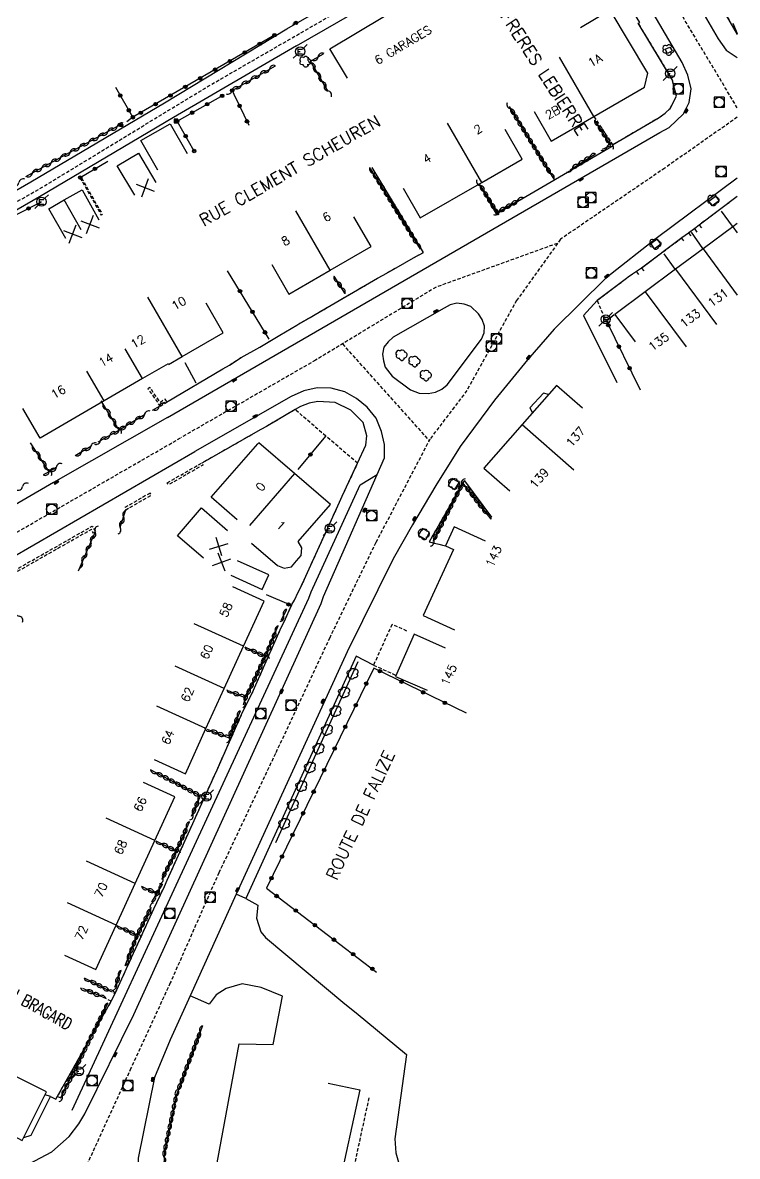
# Model space of a CAD drawing. Header units: millimetres. Extents: x 266017 to 267000, y 124000 to 124918.
# Drawn here: x 266896 to 267000, y 124542.3 to 124707.4 of the extents above; entities that cross this region are included whole.
import ezdxf
from ezdxf.enums import TextEntityAlignment as Align

# ---------------------------------------------------------------- set-up
doc = ezdxf.new("R2010")
doc.units = ezdxf.units.MM
doc.linetypes.add('DASHED', pattern=[0.75, 0.5, -0.25])
doc.layers.get('0').update_dxf_attribs({"linetype": 'CONTINUOUS'})
for name, color, linetype in [('W0001', 6, 'DASHED'), ('W0008', 7, 'CONTINUOUS'), ('W0100', 7, 'CONTINUOUS'), ('W0112', 1, 'DASHED'), ('W0300', 7, 'CONTINUOUS'), ('W0302', 3, 'CONTINUOUS'), ('W0310', 3, 'CONTINUOUS'), ('W0322', 7, 'CONTINUOUS'), ('W0330', 7, 'CONTINUOUS'), ('W0400', 7, 'CONTINUOUS'), ('W0420', 7, 'CONTINUOUS'), ('W0471', 7, 'CONTINUOUS'), ('W0984', 7, 'CONTINUOUS'), ('W0989', 7, 'CONTINUOUS'), ('W0991', 7, 'CONTINUOUS'), ('W1102', 7, 'CONTINUOUS')]:
    doc.layers.add(name, color=color, linetype=linetype)
doc.styles.get("Standard").update_dxf_attribs({"font": 'romans.shx', "width": 0.85})

# ---------------------------------------------------------------- blocks, each defined once
blk = doc.blocks.new('T420')
for p, q in [((0.75, 0.75), (-0.75, 0.75)), ((-0.75, 0.75), (-0.75, -0.75)), ((0.75, 0.75), (0.75, -0.75)), ((0.75, -0.75), (-0.75, -0.75))]:
    blk.add_line(p, q)
blk.add_ellipse((0, 0), major_axis=(-0.53, 0.53), ratio=1, start_param=3.926991, end_param=10.210176)
blk = doc.blocks.new('T300')
for p, q in [((-0.8, 0.51), (-0.86, 0.34)), ((-0.86, 0.34), (-0.86, 0.17)), ((-0.86, 0.17), (-0.74, 0.06)), ((-0.69, 0.63), (-0.8, 0.51)), ((-0.8, -0.06), (-0.74, 0.06)), ((-0.74, 0.06), (-0.69, 0.11)), ((-0.57, 0.69), (-0.69, 0.63)), ((-0.46, 0.69), (-0.57, 0.69)), ((-0.29, 0.63), (-0.46, 0.69)), ((-0.29, 0.63), (-0.17, 0.74)), ((-0.23, 0.57), (-0.29, 0.63)), ((-0.17, 0.74), (-0.06, 0.8)), ((-0.06, 0.8), (0.06, 0.8)), ((0.06, 0.8), (0.23, 0.74)), ((0.23, 0.74), (0.34, 0.63)), ((0.34, 0.63), (0.4, 0.51)), ((0.46, 0.46), (0.34, 0.46)), ((0.4, 0.51), (0.4, 0.46)), ((0.57, 0.4), (0.46, 0.46)), ((0.57, 0.4), (0.69, 0.29)), ((0.69, 0.29), (0.74, 0.17)), ((0.74, 0.06), (0.69, -0.17)), ((0.74, 0.17), (0.74, 0.06)), ((-0.8, -0.17), (-0.8, -0.06)), ((-0.8, -0.23), (-0.8, -0.17)), ((-0.74, -0.34), (-0.8, -0.23)), ((-0.69, -0.4), (-0.74, -0.34)), ((-0.51, -0.46), (-0.69, -0.4)), ((-0.4, -0.46), (-0.51, -0.46)), ((-0.4, -0.46), (-0.34, -0.46)), ((-0.34, -0.46), (-0.34, -0.4)), ((-0.34, -0.51), (-0.34, -0.46)), ((-0.29, -0.63), (-0.34, -0.51)), ((-0.17, -0.74), (-0.29, -0.63)), ((-0.06, -0.8), (-0.17, -0.74)), ((0.06, -0.8), (-0.06, -0.8)), ((0.17, -0.74), (0.06, -0.8)), ((0.23, -0.69), (0.17, -0.74)), ((0.29, -0.46), (0.23, -0.46)), ((0.29, -0.63), (0.23, -0.69)), ((0.46, -0.4), (0.29, -0.46)), ((0.34, -0.51), (0.29, -0.63)), ((0.34, -0.51), (0.34, -0.46)), ((0.57, -0.34), (0.46, -0.4)), ((0.63, -0.29), (0.57, -0.34)), ((0.69, -0.17), (0.63, -0.29))]:
    blk.add_line(p, q)
blk = doc.blocks.new('T400')
for p, q in [((-0.15, 0.3), (0.15, 0.3)), ((-0.15, -0.25), (-0.15, 0.3)), ((-0.15, 0.15), (0.15, 0.15)), ((-0.15, 0), (0.15, 0)), ((0.15, 0.3), (0.15, -0.25)), ((-0.15, -0.15), (0.15, -0.15)), ((-0.15, -0.25), (-0.15, -0.3)), ((-0.15, -0.3), (0.15, -0.3)), ((0.15, -0.3), (0.15, -0.25))]:
    blk.add_line(p, q)
blk = doc.blocks.new('T471')
for p, q in [((-0.333334, 0.333334), (-0.333334, -0.333334)), ((-0.333334, 0.333334), (0.333334, 0.333334)), ((-0.333334, 0), (0, 0)), ((0.500001, 0.500001), (1.000002, 1.000002)), ((-0.500001, -0.500001), (-1.000002, -1.000002)), ((-0.333334, -0.333334), (0.333334, -0.333334))]:
    blk.add_line(p, q)
blk.add_ellipse((0, 0), major_axis=(0.471405, 0.471405), ratio=1, start_param=5.4977871438, end_param=11.780972451)
blk = doc.blocks.new('t322o')
at = {"color": 0, "linetype": 'Continuous'}
for radius in [0.25, 0.15]:
    blk.add_circle((0, 0), radius, dxfattribs=at)
blk = doc.blocks.new('t310o')
at = {"color": 0, "linetype": 'Continuous'}
for centre, start, end in [((-0.5, 0.38), 216.8699, 323.1304), ((0.5, -0.37), 36.8699, 143.1303)]:
    blk.add_arc(centre, 0.625, start, end, dxfattribs=at)
blk = doc.blocks.new('t991o')
at = {"color": 0, "linetype": 'Continuous'}
for p, q in [((-1, 1), (1, -1)), ((-1, -1), (1, 1))]:
    blk.add_line(p, q, dxfattribs=at)
blk = doc.blocks.new('t330o')
at = {"color": 0, "linetype": 'Continuous'}
for p, q in [((0.25, -0.25), (-0.25, 0.25)), ((-0.25, -0.25), (0.25, 0.25)), ((-0.25, 0.25), (-0.25, -0.25)), ((0.25, 0.25), (-0.25, 0.25)), ((0.25, -0.25), (0.25, 0.25)), ((-0.25, -0.25), (0.25, -0.25)), ((-0.25, -0.25), (-0.25, -0.25))]:
    blk.add_line(p, q, dxfattribs=at)

msp = doc.modelspace()

# ---------------------------------------------------------------- linework, layer by layer
at = {"layer": 'W0001', "flags": 128}
for points in [[(266762.19, 124604.33), (266772.2, 124609.95), (266798.98, 124625.8), (266819.72, 124637.83), (266843.33, 124651.62), (266871.73, 124668.04), (266898.44, 124683.2), (266923, 124698.14), (266947.32, 124712.17), (266978.65, 124730.57)], [(266853.6, 124607.75), (266871.82, 124619.75), (266919.04, 124646.98)]]:
    msp.add_lwpolyline(points, dxfattribs=at)
at = {"layer": 'W0001'}
for points in [[(267000, 124694.97), (266989.05, 124713.29)], [(267000, 124693.63), (266989.45, 124686.22), (266974.24, 124675.85), (266967.87, 124666.95), (266960.63, 124653.82), (266955.26, 124646.76), (266947.38, 124631.69), (266940.67, 124617.84), (266932.77, 124600.96), (266924.54, 124583.62), (266917.46, 124567.57), (266911.74, 124555.15), (266905.2, 124540.8), (266899.47, 124529.9), (266908.88, 124520.48), (266916.03, 124510.65), (266924.81, 124499.25), (266934.82, 124488.08), (266943.79, 124478.03), (266950.77, 124470.17), (266952.82, 124466.33), (266954.7, 124461.41), (266956.77, 124454.93)], [(266973.81, 124675.25), (266956.15, 124668.88), (266938.6, 124658.24), (266919.04, 124646.98)], [(266942.52, 124660.61), (266955.14, 124646.54)]]:
    msp.add_lwpolyline(points, dxfattribs=at)
at = {"layer": 'W0008'}
for p, q in [((266903.19, 124549.06), (266937.65, 124623.62)), ((266928.46, 124579.86), (266927.04, 124580.48))]:
    msp.add_line(p, q, dxfattribs=at)
at = {"layer": 'W0008', "flags": 128}
for points in [[(266766.86, 124608.26), (266778.57, 124615.18), (266790.45, 124621.99), (266797.96, 124626.67), (266828.8, 124644.73), (266857.1, 124660.95), (266866.12, 124666.26), (266880.01, 124674.31), (266897.15, 124684.2), (266916.65, 124695.74), (266934.45, 124706.47), (266955.19, 124718.43), (266975.41, 124730.21)], [(266935.86, 124704.03), (266956.61, 124716), (266976.82, 124727.77)], [(266935.84, 124704.01), (266917.93, 124693.58), (266898.42, 124682.03), (266881.27, 124672.14), (266867.39, 124664.09), (266858.36, 124658.78), (266830.05, 124642.56), (266799.16, 124624.74), (266791.61, 124620.05), (266779.71, 124613.23), (266769.2, 124607.01)]]:
    msp.add_lwpolyline(points, dxfattribs=at)
at = {"layer": 'W0008'}
for points in [[(266993.57, 124716.83), (266993.66, 124716.7), (266994.08, 124715.97), (266996.23, 124712.15), (267000, 124705.69)], [(266991.12, 124715.56), (266997.23, 124705.03), (266998.4, 124703.38), (267000, 124702.34)], [(266962.41, 124683.89), (266964.92, 124679.56), (266981.93, 124689.49), (266981.84, 124689.62), (266988.61, 124693.58), (266989.5, 124694.19), (266990.21, 124694.91), (266991.13, 124696.68), (266990.54, 124699.11), (266985.59, 124707.33), (266985.79, 124707.43), (266982.39, 124713.05)], [(266917.06, 124649.88), (266988.74, 124691.38), (266990.09, 124692.15), (266992.16, 124694.12), (266993.01, 124695.77), (266993.27, 124697.77), (266992.78, 124699.73), (266991.99, 124701.57), (266986.29, 124711.32)], [(266989.52, 124703.51), (266990.16, 124703.84), (266990.53, 124703.27), (266989.83, 124702.91), (266989.52, 124703.51)], [(266916.72, 124652), (266916.93, 124652.13), (266925.14, 124656.97), (266926.08, 124657.52), (266927.77, 124658.64), (266930.5, 124660.15), (266933.42, 124661.9), (266935.89, 124663.37), (266937.82, 124664.48), (266938.55, 124664.89), (266947.65, 124670.2), (266948.43, 124670.64), (266950.33, 124671.71), (266952.87, 124673.17), (266954.31, 124673.93), (266946.84, 124686.29)], [(267000, 124684.74), (266988.37, 124676.09), (266980.86, 124670.18), (266973.36, 124662.77), (266969.48, 124658.3), (266964.68, 124652.44), (266959.68, 124645.7), (266956.11, 124640.01), (266952.72, 124634.27), (266949.93, 124629.3), (266943.19, 124615.8)], [(267000, 124682.08), (266994.45, 124677.92), (266993.82, 124677.4), (266992.91, 124676.76), (266991.93, 124676.04), (266986.05, 124671.63), (266985.31, 124671.18), (266984.32, 124670.48), (266983.68, 124669.98), (266979.6, 124666.92), (266977.59, 124664.77), (266982.46, 124655.02)], [(266997.34, 124681.45), (266996.36, 124680.72), (266995.84, 124681.42), (266996.82, 124682.15), (266997.34, 124681.45)], [(266988.87, 124675.19), (266988.35, 124675.89), (266987.39, 124675.2), (266987.92, 124674.48), (266988.87, 124675.19)], [(266952.44, 124653.93), (266953.67, 124653.46), (266955.01, 124653.38), (266956.08, 124653.58), (266956.98, 124654.05), (266957.79, 124654.66), (266962.76, 124661.31), (266963.14, 124662.21), (266963.2, 124663.2), (266962.88, 124664.19), (266962.34, 124665), (266961.2, 124666.04), (266960.24, 124666.38), (266959.18, 124666.53), (266958.2, 124666.31), (266957.34, 124665.82), (266949.92, 124661.58), (266949.16, 124660.92), (266948.57, 124660.12), (266948.36, 124659.13), (266948.48, 124658.15), (266948.74, 124657.22), (266949.77, 124655.91), (266952.44, 124653.93)], [(266939.42, 124622.84), (266939.77, 124623.82), (266948.66, 124644.04), (266948.65, 124645.99), (266948.23, 124647.86), (266947.43, 124649.79), (266946.13, 124651.43), (266944.59, 124652.66), (266942.87, 124653.62), (266940.9, 124654.15), (266938.84, 124654.2), (266936.9, 124653.79), (266935.07, 124652.97), (266921.03, 124644.95)], [(266935.53, 124623.29), (266936.1, 124624.47), (266936.48, 124625.21), (266942.1, 124637.58), (266942.5, 124638.46), (266944.74, 124643.24), (266945.91, 124645.86), (266946.08, 124647.23), (266945.52, 124649.16), (266943.77, 124650.95), (266941.48, 124652.07), (266938.95, 124652.25), (266937.66, 124652), (266936.43, 124651.52), (266935.64, 124651.05), (266931.45, 124648.59), (266930.63, 124648.14), (266922.06, 124643.26)], [(266972.54, 124653.25), (266971.78, 124653.46), (266969.82, 124651.3), (266970.18, 124650.56)], [(266937.65, 124623.62), (266937.95, 124624.5), (266945.1, 124640.08), (266947.59, 124641.61)], [(266964.27, 124635.4), (266960.34, 124640.68), (266960.18, 124640.58), (266955.14, 124631.8), (266957.55, 124631.22)], [(266959.5, 124640.44), (266958.51, 124641.04), (266957.89, 124640.02), (266958.87, 124639.42), (266959.5, 124640.44)], [(266955.21, 124633.18), (266954.19, 124633.74), (266953.55, 124632.75), (266954.64, 124632.15), (266955.21, 124633.18)], [(266874.5, 124546.9), (266883.68, 124541.82), (266887.4, 124540.42), (266889.97, 124540.1), (266893.03, 124540.19), (266896.95, 124541.24), (266900.22, 124542.99), (266902.77, 124545.2), (266904.15, 124547.04), (266905.05, 124548.52), (266912.14, 124563), (266939.42, 124622.84)], [(266896.16, 124545.08), (266897.23, 124545.42), (266900.03, 124551.02), (266900.82, 124550.63), (266908.87, 124564.91), (266909.43, 124566.05), (266910.91, 124569.23), (266911.3, 124570.1), (266915.07, 124578.35), (266915.51, 124579.26), (266916.62, 124581.63), (266917.01, 124582.53), (266920.75, 124590.8), (266921.15, 124591.68), (266923.89, 124597.78), (266924.28, 124598.61), (266928.04, 124607.07), (266928.41, 124607.82), (266929.59, 124610.19), (266929.92, 124610.97), (266933.65, 124619.41), (266934.02, 124620.13), (266935.18, 124622.66), (266935.53, 124623.29)], [(266943.19, 124615.8), (266927.04, 124580.48), (266920.35, 124565.69), (266917.47, 124559.31), (266915.17, 124553.78), (266912.78, 124542.08), (266912.63, 124534.74), (266914.1, 124525.18), (266917.53, 124515.54), (266921.02, 124509.42), (266925.85, 124503.49)], [(266947.05, 124613.85), (266944.54, 124615.15), (266928.46, 124579.86), (266930.21, 124578.9), (266930.04, 124577), (266930.67, 124575.03), (266931.32, 124574.21), (266942.89, 124564.51), (266944.5, 124563.2)], [(266940.46, 124553), (266945.04, 124551.99), (266941.91, 124537.52), (266937.41, 124538.48), (266936.57, 124534.89), (266937.09, 124534.05), (266937.89, 124532.9), (266931.45, 124528.67), (266927.87, 124534.12), (266922.96, 124534.28), (266927.48, 124558.69), (266932.46, 124558.62), (266933.79, 124565.63), (266930.72, 124566.89), (266927.95, 124567.46), (266925.61, 124566.74), (266924.16, 124565.84), (266923.12, 124564.46), (266920.35, 124565.69)], [(266944.5, 124563.2), (266951.83, 124557.16), (266950.14, 124544.88), (266950.28, 124542.85), (266951.13, 124539.93), (266951.8, 124538.71), (266954.44, 124534.85)]]:
    msp.add_lwpolyline(points, dxfattribs=at)
at = {"layer": 'W0008', "flags": 128}
for points in [[(266917.06, 124649.88), (266900.49, 124640.42), (266866, 124620.4), (266839.75, 124605.13), (266810.72, 124588.36, -0.05068)], [(266874.5, 124546.9), (266861.96, 124553.75), (266842.54, 124564.34, -0.087549), (266840.31, 124566.47, -0.087549), (266838.94, 124569.24, -0.110163), (266838.69, 124573.1, -0.110163), (266840.1, 124576.7), (266851.66, 124597.91, -0.037681), (266854.88, 124603.31, -0.058236), (266857.6, 124606.34, -0.005526), (266860.39, 124608.75, -0.005868), (266863.06, 124610.95, -0.028852), (266865.94, 124613, -0.019194), (266870.53, 124615.66), (266877.45, 124619.7), (266890.86, 124627.48), (266921.03, 124644.95)]]:
    msp.add_lwpolyline(points, format="xyb", dxfattribs=at)
at = {"layer": 'W0100'}
msp.add_line((266929.29, 124631.61), (266933.07, 124628.34), dxfattribs=at)
at = {"layer": 'W0100', "flags": 128}
for points in [[(266943.26, 124699.3), (266940.69, 124703.59), (266956.85, 124713.29), (266959.43, 124709)], [(266915.68, 124685.91), (266913.2, 124690.25), (266917.43, 124692.67), (266919.91, 124688.33)], [(266912.3, 124682.26), (266909.74, 124686.55), (266912.82, 124688.39), (266915.38, 124684.1)], [(266902.27, 124675.96), (266899.78, 124680.3), (266902.04, 124681.6), (266904.66, 124683.04), (266907.08, 124678.66)], [(266917.14, 124657.71), (266913.4, 124655.56), (266907.83, 124652.33), (266898.55, 124646.88), (266896.02, 124651.2)], [(266927.21, 124635.01), (266923.44, 124638.3), (266930.21, 124646.07)], [(266922.31, 124629.42), (266918.52, 124632.69), (266922.02, 124636.74), (266925.8, 124633.47)]]:
    msp.add_lwpolyline(points, dxfattribs=at)
at = {"layer": 'W0100'}
for points in [[(266970.41, 124694.44), (266972.92, 124690.12), (266979.13, 124693.73), (266986.47, 124697.99), (266986.97, 124700.03), (266981.47, 124709.2), (266977.19, 124706.62)], [(266951.36, 124683.31), (266953.86, 124678.98), (266962.79, 124684.12), (266968.68, 124687.5), (266966.19, 124691.84)], [(266932.23, 124672.16), (266934.74, 124667.84), (266940.76, 124671.34), (266946.7, 124674.78), (266944.19, 124679.11)], [(267000, 124678.15), (266999.35, 124677.67), (266995.01, 124674.45), (266991.01, 124671.48), (266986.6, 124668.21), (266982.16, 124664.92), (266985.14, 124660.9)], [(266917.21, 124657.61), (266919.22, 124658.77), (266925.18, 124662.21), (266922.68, 124666.54)], [(266977.45, 124651.26), (266973.7, 124654.56), (266968.69, 124648.87), (266963.11, 124642.53), (266966.87, 124639.22)], [(266936.09, 124631.83), (266940.77, 124637.22), (266935.53, 124641.74), (266930.34, 124646.21), (266930.22, 124646.06)], [(266963.35, 124631.9), (266958.8, 124633.97), (266957.55, 124631.22), (266958.71, 124630.69), (266954.29, 124621.07), (266958.84, 124618.98)], [(266935.82, 124629.01), (266936.54, 124629.82), (266936.63, 124630.91), (266936.09, 124631.83)], [(266926.29, 124626.95), (266930.84, 124624.87), (266931.8, 124626.98), (266927.25, 124629.05)], [(266933.07, 124628.34), (266934.06, 124627.94), (266935.12, 124628.18), (266935.82, 124629.01)], [(266915.12, 124600.1), (266919.67, 124598.03), (266922.66, 124604.61), (266925.32, 124610.43), (266928.12, 124616.59), (266931.12, 124623.17), (266926.57, 124625.24)], [(266957.55, 124616.31), (266952.98, 124618.33), (266950.27, 124612.21), (266954.84, 124610.18)], [(266902.09, 124571.62), (266906.64, 124569.55), (266909.58, 124576), (266912.35, 124582.06), (266915.21, 124588.33), (266918.11, 124594.68), (266913.56, 124596.75)], [(266879.88, 124558.95), (266877.51, 124554.55), (266883.59, 124551.27), (266889.78, 124547.93), (266895.93, 124544.62), (266899.46, 124551.72), (266894.98, 124553.95)]]:
    msp.add_lwpolyline(points, dxfattribs=at)
at = {"layer": 'W0112'}
for p, q in [((266952.87, 124673.17), (266954.31, 124673.93)), ((266948.43, 124670.64), (266950.33, 124671.71)), ((266938.55, 124664.89), (266947.65, 124670.2)), ((266935.89, 124663.37), (266937.82, 124664.48)), ((266930.5, 124660.15), (266933.42, 124661.9)), ((266926.08, 124657.52), (266927.77, 124658.64)), ((266915.98, 124651.55), (266916.93, 124652.13)), ((266930.63, 124648.14), (266922.06, 124643.26)), ((266936.48, 124625.21), (266942.1, 124637.58)), ((266934.02, 124620.13), (266935.18, 124622.66)), ((266929.92, 124610.97), (266933.65, 124619.41)), ((266928.41, 124607.82), (266929.59, 124610.19)), ((266924.28, 124598.61), (266928.04, 124607.07)), ((266921.15, 124591.68), (266923.89, 124597.78)), ((266917.01, 124582.53), (266920.75, 124590.8)), ((266915.51, 124579.26), (266916.62, 124581.63)), ((266911.3, 124570.1), (266915.07, 124578.35))]:
    msp.add_line(p, q, dxfattribs=at)
for points in [[(266994.08, 124715.97), (266996.23, 124712.15), (267000, 124705.69)], [(266979.13, 124693.73), (266981.84, 124689.62), (266988.61, 124693.58), (266989.5, 124694.19), (266990.21, 124694.91), (266991.13, 124696.68), (266990.54, 124699.11), (266985.59, 124707.33)], [(267000, 124682.08), (266994.45, 124677.92), (266994.86, 124677.42)], [(266994.15, 124676.9), (266993.82, 124677.4), (266992.91, 124676.76), (266993.21, 124676.36)], [(266992.22, 124675.62), (266991.93, 124676.04), (266986.05, 124671.63), (266986.39, 124671.24)], [(266985.66, 124670.72), (266985.31, 124671.18), (266984.32, 124670.48)], [(266983.68, 124669.98), (266979.6, 124666.92), (266980.77, 124664.07), (266981.04, 124664.23), (266981, 124664.15), (266982.16, 124664.92)], [(266942.5, 124638.46), (266944.74, 124643.24), (266940.09, 124647.2), (266935.64, 124651.05), (266931.45, 124648.59)], [(266960.18, 124640.58), (266955.14, 124631.8), (266957.55, 124631.22)], [(266951.92, 124618.81), (266949.74, 124619.78), (266947.05, 124613.85), (266950.33, 124612.36)], [(266908.53, 124566.46), (266909.43, 124566.05), (266910.91, 124569.23)], [(266900.82, 124550.63), (266908.87, 124564.91), (266908.09, 124565.3)], [(266946.37, 124550.86), (266943.22, 124536.33), (266940.65, 124534.63), (266939.89, 124535.79), (266937.09, 124534.05)]]:
    msp.add_lwpolyline(points, dxfattribs=at)
at = {"layer": 'W0112', "flags": 128}
for points in [[(266904.55, 124684.78), (266905.11, 124683.8), (266907.57, 124679.45), (266907.44, 124679.38), (266904.98, 124683.73), (266904.42, 124684.71)], [(266914.5, 124654.28), (266914.21, 124654.08), (266915.93, 124651.62), (266916.9, 124652.3), (266916.7, 124652.59), (266916.02, 124652.11)], [(266917.03, 124640.4), (266922.04, 124643.28), (266922.22, 124642.98), (266917.21, 124640.1)], [(266914.53, 124638.9), (266910.85, 124636.78), (266911.02, 124636.48), (266914.71, 124638.6)], [(266892.78, 124626.49), (266906.11, 124634.08), (266906.61, 124633.21), (266906.3, 124633.04), (266905.98, 124633.6), (266892.95, 124626.18)]]:
    msp.add_lwpolyline(points, close=True, dxfattribs=at)
at = {"layer": 'W0302'}
msp.add_line((266944.77, 124614.33), (266932.77, 124587.98), dxfattribs=at)
at = {"layer": 'W0310'}
for p, q in [((266966.81, 124695.19), (266973.3, 124684.61)), ((266975.66, 124685.98), (266979.38, 124688.31)), ((266953.9, 124674.4), (266946.63, 124686.15)), ((266942.85, 124668.01), (266941.33, 124670.48)), ((266933.59, 124620.39), (266934.44, 124621.96)), ((266928.31, 124616.51), (266931.27, 124615.08)), ((266925.91, 124610.17), (266928.43, 124609.07)), ((266915.37, 124588.26), (266918.35, 124586.75)), ((266913.29, 124581.64), (266915.53, 124580.56)), ((266909.67, 124575.95), (266912.63, 124574.46)), ((266904.94, 124568.3), (266908.53, 124566.46)), ((266909.4, 124566.98), (266910.32, 124569.4)), ((266908.09, 124565.3), (266904.73, 124566.77)), ((266900.03, 124551.02), (266899.28, 124551.27))]:
    msp.add_line(p, q, dxfattribs=at)
for points in [[(266999.35, 124707.32), (267000, 124705.8)], [(266980.39, 124688.96), (266981.61, 124689.53), (266979.27, 124693.22)], [(266962.45, 124683.92), (266965.02, 124679.74), (266968.86, 124681.89)], [(266964.16, 124635.11), (266960.05, 124640.37), (266955.69, 124631.87)], [(266928.13, 124608.05), (266928.43, 124609.07), (266929.5, 124611.27), (266931.27, 124615.08), (266933.18, 124619.55)], [(266922.82, 124604.54), (266925.99, 124603.27), (266927.67, 124607.19)], [(266920.57, 124591.85), (266921.86, 124594.79), (266914.61, 124598.6)], [(266916.25, 124582.68), (266918.35, 124586.75), (266920.25, 124591.03)], [(266914.77, 124579.4), (266915.53, 124580.56), (266916.32, 124581.9)], [(266910.92, 124570.09), (266912.63, 124574.46), (266914.72, 124578.62)], [(266901.03, 124551.04), (266901.56, 124550.82), (266908.4, 124564.63)], [(266922.16, 124561.35), (266918.35, 124551.27), (266916.62, 124542.98), (266916.12, 124533.77), (266917.56, 124526.01), (266921.11, 124516.73), (266926.06, 124508.39), (266927.51, 124507.1)]]:
    msp.add_lwpolyline(points, dxfattribs=at)
at = {"layer": 'W0310', "flags": 128}
for points in [[(266940.41, 124697.45), (266937.89, 124701.77), (266939.78, 124702.87)], [(266926.47, 124697.53), (266932.79, 124701.12)], [(266909.74, 124692.27), (266896.41, 124684.95)], [(266913.7, 124650.3), (266910.02, 124648.07), (266907.43, 124652.35)], [(266915.86, 124651.5), (266914.85, 124650.94)], [(266910.02, 124648.07), (266906.93, 124646.32)], [(266900.87, 124642.64), (266899.85, 124641.99), (266897.14, 124646.19)], [(266905.88, 124645.66), (266903.63, 124644.34)], [(266899.85, 124641.99), (266898.95, 124641.53)], [(266910.18, 124633.91), (266911.02, 124636.48)], [(266906.54, 124633.19), (266906.06, 124632.12), (266904.04, 124627.54)]]:
    msp.add_lwpolyline(points, dxfattribs=at)
at = {"layer": 'W0322'}
for p, q in [((266999.3, 124677.74), (266997.72, 124679.94)), ((266994.99, 124674.49), (266993.35, 124676.88)), ((266990.97, 124671.52), (266989.37, 124673.74)), ((266931.86, 124661.29), (266925.81, 124671.28)), ((266919.6, 124657.93), (266921.21, 124654.97)), ((266936.07, 124642.32), (266940.09, 124647.2)), ((266934.77, 124622.65), (266931.47, 124624.07))]:
    msp.add_line(p, q, dxfattribs=at)
at = {"layer": 'W0322', "flags": 128}
for points in [[(266935.77, 124707.36), (266935.26, 124707.12)], [(266932.64, 124705.57), (266912.03, 124693.61), (266909.52, 124697.94)], [(266920.94, 124688.7), (266918.48, 124693.05), (266925.17, 124696.82)], [(266926.47, 124697.53), (266926.74, 124696.98), (266928.9, 124692.47)], [(266912.03, 124693.61), (266911.16, 124692.96)], [(266910.32, 124692.45), (266909.74, 124692.27)], [(266904.36, 124684.83), (266908.39, 124687.22)], [(266894.62, 124679.21), (266898.73, 124681.32)]]:
    msp.add_lwpolyline(points, dxfattribs=at)
at = {"layer": 'W0322'}
for points in [[(266982.08, 124664.85), (266980.96, 124663.91), (266985.87, 124653.94)], [(266960.57, 124606.83), (266947.09, 124613.4), (266931.47, 124581.35), (266947.49, 124569.16)]]:
    msp.add_lwpolyline(points, dxfattribs=at)
at = {"layer": 'W1102'}
for p, q in [((266979.13, 124693.73), (266974.11, 124702.37)), ((266962.79, 124684.12), (266957.8, 124692.78)), ((266904.49, 124677.24), (266902.04, 124681.6)), ((266940.76, 124671.34), (266935.74, 124679.98)), ((266999.35, 124677.67), (267000, 124676.79)), ((266995.01, 124674.45), (267000, 124667.73)), ((266991.01, 124671.48), (266996.96, 124663.45)), ((266919.22, 124658.77), (266914.22, 124667.43)), ((266986.6, 124668.21), (266992.56, 124660.18)), ((266913.4, 124655.56), (266910.9, 124659.88)), ((266907.83, 124652.33), (266905.31, 124656.65)), ((266968.69, 124648.87), (266976.2, 124642.26)), ((266935.53, 124641.74), (266929, 124634.16)), ((266928.12, 124616.59), (266920.94, 124619.86)), ((266925.32, 124610.43), (266918.16, 124613.7)), ((266922.66, 124604.61), (266915.52, 124607.86)), ((266915.21, 124588.33), (266908.13, 124591.56)), ((266912.35, 124582.06), (266905.27, 124585.29)), ((266909.58, 124576), (266902.5, 124579.23))]:
    msp.add_line(p, q, dxfattribs=at)

# ---------------------------------------------------------------- block references
at = {"layer": 'W0300'}
for p in [(266990.03, 124703.39), (266937.18, 124701.7), (266996.55, 124681.52), (266988.12, 124675.14), (266951.18, 124658.97), (266953.05, 124658.05), (266954.71, 124656.01), (266958.83, 124640.22), (266954.43, 124632.88)]:
    msp.add_blockref('T300', p, dxfattribs=at)
at = {"layer": 'W0300', "rotation": 245.5096996231946}
for p in [(266943.96, 124612.55), (266942.72, 124609.82), (266941.47, 124607.09), (266940.23, 124604.36), (266938.99, 124601.63), (266937.74, 124598.9), (266936.5, 124596.17), (266935.26, 124593.44), (266934.01, 124590.71)]:
    msp.add_blockref('T300', p, dxfattribs=at)
at = {"layer": 'W0310'}
for p, rotation in [((266938.04, 124701.51), 120.2149766515384), ((266938.98, 124702.41), 30.21497665158527), ((266930.56, 124699.85), 29.61856017660983), ((266931.92, 124700.63), 29.61856017660983), ((266938.83, 124700.16), 120.2149766515384), ((266927.83, 124698.31), 29.61856017660983), ((266929.19, 124699.08), 29.61856017660983), ((266939.62, 124698.8), 120.2149766515384), ((266940.41, 124697.45), 120.2149766515384), ((266926.47, 124697.53), 29.61856017660983), ((266967.03, 124694.84), 301.5043936604442), ((266967.55, 124693.99), 301.5043936604442), ((266968.07, 124693.13), 301.5043936604442), ((266908.37, 124691.52), 208.788565113817), ((266909.74, 124692.27), 208.788565113817), ((266968.59, 124692.28), 301.5043936604442), ((266969.12, 124691.43), 301.5043936604442), ((266979.81, 124692.37), 122.3363600005068), ((266980.34, 124691.53), 122.3363600005068), ((266905.63, 124690.01), 208.788565113817), ((266907, 124690.76), 208.788565113817), ((266969.64, 124690.58), 301.5043936604442), ((266970.16, 124689.72), 301.5043936604442), ((266980.88, 124690.68), 122.3363600005068), ((266981.41, 124689.84), 122.3363600005068), ((266901.51, 124687.75), 208.788565113817), ((266902.88, 124688.5), 208.788565113817), ((266904.25, 124689.26), 208.788565113817), ((266970.69, 124688.87), 301.5043936604442), ((266971.21, 124688.02), 301.5043936604442), ((266978.53, 124687.78), 32.05380060633566), ((266981.03, 124689.26), 24.91863382110714), ((266898.76, 124686.24), 208.788565113817), ((266900.14, 124686.99), 208.788565113817), ((266971.73, 124687.16), 301.5043936604442), ((266972.25, 124686.31), 301.5043936604442), ((266975.99, 124686.19), 32.05380060633566), ((266976.84, 124686.72), 32.05380060633566), ((266977.68, 124687.25), 32.05380060633566), ((266897.39, 124685.48), 208.788565113817), ((266947.05, 124685.46), 121.7569608877725), ((266947.58, 124684.61), 121.7569608877725), ((266972.78, 124685.46), 301.5043936604442), ((266895.42, 124684.1), 210.4900575090645), ((266948.11, 124683.76), 121.7569608877725), ((266948.63, 124682.91), 121.7569608877725), ((266962.61, 124683.66), 301.6228062188182), ((266963.13, 124682.8), 301.6228062188182), ((266949.16, 124682.06), 121.7569608877725), ((266949.69, 124681.21), 121.7569608877725), ((266963.65, 124681.95), 301.6228062188182), ((266964.18, 124681.1), 301.6228062188182), ((266967.99, 124681.4), 29.22020933722582), ((266950.21, 124680.36), 121.7569608877725), ((266950.74, 124679.5), 121.7569608877725), ((266964.7, 124680.25), 301.6228062188182), ((266965.37, 124679.94), 29.22020933722582), ((266966.24, 124680.42), 29.22020933722582), ((266967.11, 124680.91), 29.22020933722582), ((266951.26, 124678.65), 121.7569608877725), ((266951.79, 124677.8), 121.7569608877725), ((266952.32, 124676.95), 121.7569608877725), ((266952.84, 124676.1), 121.7569608877725), ((266953.37, 124675.25), 121.7569608877725), ((266941.85, 124669.63), 121.6372360640075), ((266942.38, 124668.78), 121.6372360640075), ((266915.86, 124651.5), 208.5057578390752), ((266908.19, 124651.09), 121.1942883022411), ((266909, 124649.75), 121.1942883022411), ((266913.7, 124650.3), 211.1942883023396), ((266909.81, 124648.41), 121.1942883022411), ((266911.02, 124648.68), 211.1942883023396), ((266912.36, 124649.49), 211.1942883023396), ((266907.29, 124646.53), 209.6049133369012), ((266908.66, 124647.3), 209.6049133369012), ((266910.02, 124648.07), 209.6049133369012), ((266897.96, 124644.92), 122.7523478326511), ((266904.52, 124644.87), 210.3955021222352), ((266905.88, 124645.66), 210.3955021222352), ((266898.81, 124643.6), 122.7523478326511), ((266899.85, 124641.99), 206.9063290059588), ((266899.66, 124642.29), 122.7523478326511), ((266900.87, 124642.64), 212.752347834349), ((266959.91, 124640.09), 242.826098469955), ((266960.47, 124639.84), 127.9577483440107), ((266895.95, 124639.84), 207.5189858861725), ((266958.99, 124638.31), 242.826098469955), ((266959.45, 124639.2), 242.826098469955), ((266961.09, 124639.05), 127.9577483440107), ((266961.7, 124638.26), 127.9577483440107), ((266958.08, 124636.53), 242.826098469955), ((266958.54, 124637.42), 242.826098469955), ((266962.32, 124637.47), 127.9577483440107), ((266962.93, 124636.68), 127.9577483440107), ((266910.67, 124635.4), 71.86053935072115), ((266957.17, 124634.75), 242.826098469955), ((266957.62, 124635.64), 242.826098469955), ((266963.55, 124635.9), 127.9577483440107), ((266906.54, 124633.19), 246.1749178464745), ((266910.18, 124633.91), 71.86053935072115), ((266956.25, 124632.97), 242.826098469955), ((266956.71, 124633.86), 242.826098469955), ((266905.9, 124631.76), 246.1749178485188), ((266955.8, 124632.08), 242.826098469955), ((266905.27, 124630.32), 246.1749178485188), ((266904.64, 124628.89), 246.1749178485188), ((266895.47, 124620.98), 119.9884680962125), ((266933.96, 124621.08), 61.57712507437692), ((266932.79, 124618.63), 66.90811693367193), ((266932.01, 124616.79), 66.90811693367193), ((266932.4, 124617.71), 66.90811693367193), ((266929.21, 124616.07), 334.221480048298), ((266930.11, 124615.64), 334.221480048298), ((266931.01, 124615.2), 334.221480048298), ((266931.22, 124614.96), 64.97734244127025), ((266931.61, 124615.87), 66.90811693367193), ((266930.37, 124613.14), 64.97734244127025), ((266930.79, 124614.05), 64.97734244127025), ((266929.95, 124612.24), 64.97734244127025), ((266929.09, 124610.43), 64.13876696442452), ((266929.52, 124611.33), 64.97734244127025), ((266926.6, 124609.87), 336.5055930029335), ((266927.51, 124609.47), 336.5055930029335), ((266928.29, 124608.6), 73.72902135771068), ((266928.65, 124609.53), 64.13876696442452), ((266926.88, 124605.35), 66.77492045476713), ((266927.27, 124606.27), 66.77492045476713), ((266923.44, 124604.29), 338.2141981893905), ((266924.37, 124603.92), 338.2141981893905), ((266926.09, 124603.51), 66.77492045476713), ((266926.49, 124604.43), 66.77492045476713), ((266925.3, 124603.55), 338.2141981893905), ((266915.49, 124598.13), 152.3150800340252), ((266916.38, 124597.67), 152.3150800340252), ((266917.26, 124597.2), 152.3150800340252), ((266918.15, 124596.74), 152.3150800340252), ((266919.03, 124596.27), 152.3150800340252), ((266919.92, 124595.81), 152.3150800340252), ((266920.8, 124595.34), 152.3150800340252), ((266921.69, 124594.88), 152.3150800340252), ((266921.54, 124594.05), 66.33888342957916), ((266920.73, 124592.22), 66.33888342957916), ((266921.13, 124593.13), 66.33888342957916), ((266919.84, 124590.11), 65.98899745913688), ((266919.44, 124589.2), 65.98899745913688), ((266916.26, 124587.8), 333.2428107789087), ((266917.15, 124587.35), 333.2428107789087), ((266918.62, 124587.37), 65.98899745913688), ((266919.03, 124588.29), 65.98899745913688), ((266918.05, 124586.9), 333.2428107789087), ((266917.74, 124585.58), 62.79785853104146), ((266918.2, 124586.47), 62.79785853104146), ((266916.83, 124583.8), 62.79785853104146), ((266917.28, 124584.69), 62.79785853104146), ((266916.37, 124582.91), 62.79785853104146), ((266914.2, 124581.2), 334.3348085378242), ((266915.1, 124580.77), 334.3348085378242), ((266915.31, 124580.24), 57.08662193869886), ((266915.84, 124581.09), 59.26963905401329), ((266914.12, 124577.42), 63.35783476566472), ((266914.57, 124578.31), 63.35783476566472), ((266910.56, 124575.5), 333.1956710598764), ((266913.22, 124575.63), 63.35783476566472), ((266913.67, 124576.52), 63.35783476566472), ((266911.46, 124575.05), 333.1956710598764), ((266912.35, 124574.6), 333.1956710598764), ((266912.38, 124573.82), 68.56160489000165), ((266912.77, 124574.73), 63.35783476566472), ((266911.65, 124571.95), 68.56160489000165), ((266912.02, 124572.88), 68.56160489000165), ((266911.28, 124571.02), 68.56160489000165), ((266905.83, 124567.85), 332.8830078831808), ((266906.72, 124567.39), 332.8830078831808), ((266909.61, 124567.54), 69.11800253482038), ((266909.97, 124568.47), 69.11800253482038), ((266905.34, 124566.5), 156.3625742299716), ((266906.26, 124566.1), 156.3625742299716), ((266907.17, 124565.7), 156.3625742299716), ((266907.61, 124566.94), 332.8830078831808), ((266908.5, 124566.48), 332.8830078831808), ((266907.95, 124563.74), 63.66933707387797), ((266907.51, 124562.84), 63.66933707387797), ((266906.62, 124561.05), 63.66933707387797), ((266907.06, 124561.95), 63.66933707387797), ((266921.81, 124560.41), 249.2584415343392), ((266905.73, 124559.26), 63.66933707387797), ((266906.18, 124560.15), 63.66933707387797), ((266921.46, 124559.48), 249.2584415343392), ((266904.85, 124557.46), 63.66933707387797), ((266905.29, 124558.36), 63.66933707387797), ((266920.75, 124557.61), 249.2584415343392), ((266921.1, 124558.54), 249.2584415343392), ((266903.96, 124555.67), 63.66933707387797), ((266904.4, 124556.57), 63.66933707387797), ((266920.04, 124555.74), 249.2584415343392), ((266920.39, 124556.67), 249.2584415343392), ((266903.07, 124553.88), 63.66933707387797), ((266903.52, 124554.78), 63.66933707387797), ((266919.33, 124553.87), 249.2584415343392), ((266919.68, 124554.8), 249.2584415343392), ((266902.19, 124552.09), 63.66933707387797), ((266902.63, 124552.98), 63.66933707387797), ((266918.98, 124552.93), 249.2584415343392), ((266901.74, 124551.19), 63.66933707387797), ((266918.3, 124551.05), 258.2551530448289), ((266918.62, 124552), 249.2584415343392), ((266917.9, 124549.09), 258.2551530448289), ((266918.1, 124550.07), 258.2551530448289), ((266917.49, 124547.13), 258.2551530448289), ((266917.69, 124548.11), 258.2551530448289), ((266917.28, 124546.15), 258.2551530448289), ((266916.88, 124544.2), 258.2551530448289), ((266917.08, 124545.18), 258.2551530448289), ((266916.67, 124543.22), 258.2551530448289), ((266916.58, 124542.22), 266.8735836667117)]:
    msp.add_blockref('t310o', p, dxfattribs=dict(at, rotation=rotation))
at = {"layer": 'W0322'}
for p, rotation in [((266935.77, 124707.36), 205.4965508525922), ((266932.64, 124705.57), 210.1267961785749), ((266928.31, 124703.06), 210.1267961785749), ((266930.48, 124704.31), 210.1267961785749), ((266926.15, 124701.8), 210.1267961785749), ((266923.99, 124700.55), 210.1267961785749), ((266919.66, 124698.04), 210.1267961785749), ((266921.83, 124699.29), 210.1267961785749), ((266910.19, 124696.79), 120.1267961786979), ((266917.5, 124696.78), 210.1267961785749), ((266925.02, 124696.74), 29.42356540682331), ((266926.47, 124697.53), 295.6690141789394), ((266915.34, 124695.53), 210.1267961785749), ((266922.84, 124695.51), 29.42356540682331), ((266927.55, 124695.28), 295.6690141787266), ((266911.44, 124694.63), 120.1267961786979), ((266912.03, 124693.61), 216.5319887548518), ((266913.18, 124694.27), 210.1267961785749), ((266918.48, 124693.05), 119.4235654070921), ((266920.66, 124694.28), 29.42356540682331), ((266910.32, 124692.45), 197.5960294028897), ((266928.64, 124693.02), 295.6690141787266), ((266919.71, 124690.87), 119.4235654070921), ((266920.94, 124688.7), 119.4235654070921), ((266904.36, 124684.83), 30.62373069013827), ((266906.51, 124686.11), 30.62373069013827), ((266896.84, 124680.35), 27.15300826588005), ((266927.62, 124668.28), 121.2136976123617), ((266929.44, 124665.29), 121.2136976123617), ((266981.22, 124663.36), 296.2467573791419), ((266931.25, 124662.3), 121.2136976123617), ((266982.77, 124660.22), 296.2467573791419), ((266984.32, 124657.08), 296.2467573791419), ((266937.86, 124644.5), 50.55137845635168), ((266934.69, 124622.69), 156.7427091104989), ((266947.99, 124612.96), 154.0277192139073), ((266945.99, 124611.15), 244.0257542211529), ((266951.13, 124611.43), 154.0277192139073), ((266954.28, 124609.89), 154.0277192139073), ((266944.46, 124608), 244.0257542211529), ((266957.43, 124608.36), 154.0277192139073), ((266942.93, 124604.86), 244.0257542211529), ((266941.4, 124601.71), 244.0257542211529), ((266939.86, 124598.56), 244.0257542211529), ((266938.33, 124595.42), 244.0257542211529), ((266936.8, 124592.27), 244.0257542211529), ((266935.26, 124589.12), 244.0257542211529), ((266933.73, 124585.98), 244.0257542211529), ((266932.2, 124582.83), 244.0257542211529), ((266932.95, 124580.23), 322.7434977921446), ((266935.73, 124578.11), 322.7434977921446), ((266938.52, 124575.99), 322.7434977921446), ((266941.3, 124573.87), 322.7434977921446), ((266944.09, 124571.75), 322.7434977921446), ((266946.88, 124569.63), 322.7434977921446)]:
    msp.add_blockref('t322o', p, dxfattribs=dict(at, rotation=rotation))
at = {"layer": 'W0330'}
msp.add_blockref('t330o', (266918.3, 124693.07), dxfattribs=at)
at = {"layer": 'W0400'}
for p, rotation in [((266992.54, 124694.53), 151.8178530238249), ((266977.24, 124684.57), 299.7854590376885), ((266981, 124670.48), 309.0355128987469), ((266956.12, 124665.36), 299.9889224220087), ((266969.61, 124658.64), 319.0282636664851), ((266926.79, 124655.36), 300.1470385321283), ((266929.84, 124650.07), 300.4042856896076), ((266900.86, 124640.45), 298.9386856952655), ((266945.75, 124636.43), 336.3706222693432), ((266953.03, 124635.15), 329.5055499374404), ((266933.66, 124610.05), 335.1069497176849), ((266939.68, 124608.61), 335.5780735843239), ((266927.24, 124581.14), 335.2868231195341), ((266909.43, 124557.17), 333.8384335579807), ((266914.92, 124553.54), 348.0238675557966)]:
    msp.add_blockref('T400', p, dxfattribs=dict(at, rotation=rotation))
at = {"layer": 'W0420'}
for p in [(266991.39, 124697.75), (266997.36, 124695.77), (266997.63, 124685.71), (266977.53, 124681.25), (266978.66, 124681.9), (266978.74, 124670.94), (266978.74, 124670.93), (266951.92, 124666.5), (266964.94, 124661.34), (266964.2, 124660.28), (266926.29, 124651.53), (266900.2, 124636.55), (266946.76, 124635.59), (266930.61, 124606.76), (266935.03, 124607.99), (266923.26, 124580.04), (266917.38, 124577.68), (266906.07, 124553.36), (266911.29, 124552.62)]:
    msp.add_blockref('T420', p, dxfattribs=at)
at = {"layer": 'W0471'}
for p in [(266936.37, 124703.2), (266990.23, 124699.99), (266898.73, 124681.32), (266980.85, 124664.2), (266940.7, 124633.73), (266922.75, 124594.71), (266904.18, 124554.71)]:
    msp.add_blockref('T471', p, dxfattribs=at)
at = {"layer": 'W0991'}
for p, rotation in [((266913.81, 124683.36), 24.34220125275535), ((266905.79, 124678.04), 24.34220125275535), ((266903.26, 124676.61), 24.34220125275535), ((266924.52, 124631.14), 332.4017699999999), ((266924.95, 124628.84), 65.41853637151843)]:
    msp.add_blockref('t991o', p, dxfattribs=dict(at, rotation=rotation))

# ---------------------------------------------------------------- texts
at = {"layer": 'W0984'}
msp.add_text('6 GARAGES', height=1.25, rotation=30.9716, dxfattribs=at).set_placement((266951.34, 124704.15), align=Align.MIDDLE)
at = {"layer": 'W0989'}
for s, rotation, p in [('RUE FRERES LEBIERRE', 303.1388, (266970.29, 124702.5)), ('RUE CLEMENT SCHEUREN', 29.8332, (266934.83, 124685.86)), ('ROUTE DE FALIZE', 65.1679, (266945.15, 124592.02))]:
    msp.add_text(s, height=1.75, rotation=rotation, dxfattribs=at).set_placement(p, align=Align.MIDDLE)
at = {"layer": 'W0989', "width": 0.75}
msp.add_text('RUE HENRI BRAGARD', height=1.75, rotation=330.8199, dxfattribs=at).set_placement((266894.93, 124565.86), align=Align.MIDDLE)
at = {"layer": 'W0991'}
for s, rotation, p in [('1A', 30.1422, (266979.29, 124701.91)), ('2B', 30.1463, (266973.13, 124694.34)), ('2', 29.8965, (266962.25, 124691.88)), ('4', 29.9083, (266954.83, 124687.61)), ('6', 30.1495, (266940.22, 124679.11)), ('8', 30.1492, (266934.24, 124675.64)), ('10', 30.0177, (266918.7, 124666.55)), ('131', 36.576, (266997.18, 124667.35)), ('133', 36.5774, (266993.13, 124664.34)), ('135', 36.5695, (266988.55, 124660.94)), ('12', 30.0721, (266912.77, 124660.97)), ('14', 30.0721, (266908.11, 124658.27)), ('16', 30.0721, (266901.17, 124653.63)), ('137', 48.667, (266976.45, 124647.09)), ('139', 48.664, (266971.16, 124641.07)), ('0', 53.2957, (266930.62, 124639.82)), ('1', 319.2109, (266933.58, 124634.18)), ('143', 65.5451, (266964.55, 124629.7)), ('58', 65.5167, (266925.57, 124621.92)), ('60', 65.514, (266922.77, 124615.76)), ('145', 66.0974, (266958.02, 124612.43)), ('62', 65.5168, (266919.95, 124609.56)), ('64', 65.5127, (266917.12, 124603.36)), ('66', 65.4554, (266913.08, 124593.6)), ('68', 65.4639, (266910.23, 124587.35)), ('70', 65.4621, (266907.39, 124581.12)), ('72', 65.4631, (266904.53, 124574.87))]:
    msp.add_text(s, height=1.25, rotation=rotation, dxfattribs=at).set_placement(p, align=Align.MIDDLE)

doc.saveas('drawing.dxf')
